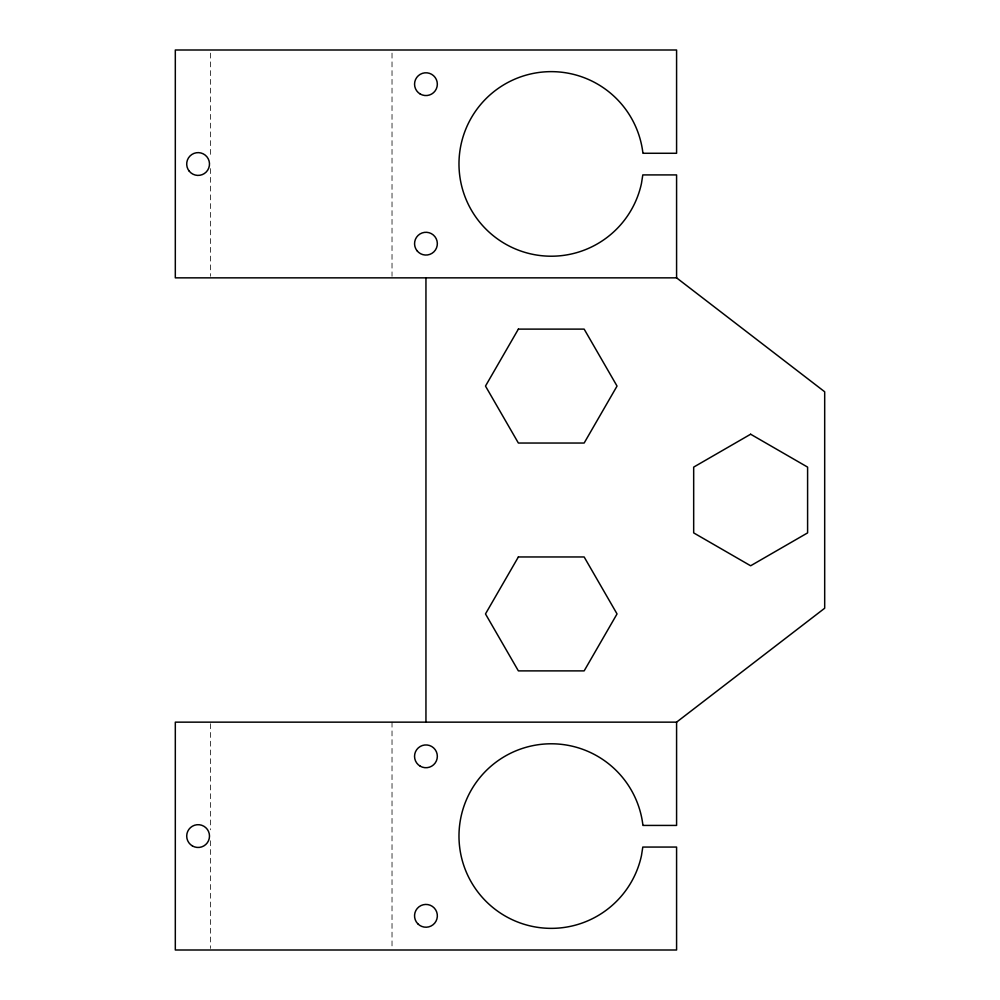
<?xml version="1.0" encoding="UTF-8"?>
<svg xmlns="http://www.w3.org/2000/svg" width="1000" height="1000" viewBox="0 0 1000 1000"><rect width="100%" height="100%" fill="white"/><g stroke="black" fill="none" stroke-linecap="round" stroke-linejoin="round"><path stroke-width="0.75" stroke-dasharray="5 3.75" d="M392.025 53.125L392.025 276.288M392.025 722.15L392.025 948.438M210.425 53.125L210.425 157.688M210.425 168.6L210.425 276.288M210.425 723.713L210.425 829.837M210.425 840.763L210.425 948.438"/><path stroke-width="1.5" d="M676.587 722.15L676.587 825.425L642.887 825.425L642.837 824.65A92.275 92.275 0 0 0 504.175 756.712A92.275 92.275 0 0 0 497.362 910.975A92.275 92.275 0 0 0 641.475 855.537L642.8 847.062L676.587 847.062L676.587 950L175.312 950L175.312 722.15L676.587 722.15L824.688 608.225L824.688 391.775L676.587 277.85L175.312 277.85L175.312 50L676.587 50L676.587 153.275L642.887 153.275L642.837 152.5A92.275 92.275 0 0 0 504.175 84.562A92.275 92.275 0 0 0 497.362 238.825A92.275 92.275 0 0 0 641.475 183.388L642.8 174.913L676.587 174.913L676.587 277.85M425.95 277.85L425.95 722.15M518.375 329.113L485.487 386.075L518.375 443.038L584.15 443.038L617.038 386.075L584.15 329.113L518.375 329.113M518.375 556.962L485.487 613.925L518.375 670.888L584.15 670.888L617.038 613.925L584.15 556.962L518.375 556.962M750.638 434.225L693.675 467.113L693.675 532.888L750.638 565.775L807.6 532.888L807.6 467.113L750.638 434.225M192.4 845.938A11.387 11.387 0 0 0 209.5 836.075A11.387 11.387 0 0 0 192.4 826.213A11.387 11.387 0 0 0 192.4 845.938M189.288 171.238A11.387 11.387 0 0 0 208.762 168.025A11.387 11.387 0 0 0 196.25 152.775A11.387 11.387 0 0 0 189.288 171.238M416.962 250.662A11.387 11.387 0 0 0 436.5 247.963A11.387 11.387 0 0 0 424.387 232.387A11.387 11.387 0 0 0 416.962 250.662M420.25 94.038A11.387 11.387 0 0 0 437.337 84.175A11.387 11.387 0 0 0 420.25 74.312A11.387 11.387 0 0 0 420.25 94.038M420.25 766.2A11.387 11.387 0 0 0 437.337 756.325A11.387 11.387 0 0 0 420.25 746.462A11.387 11.387 0 0 0 420.25 766.2M417.738 923.725A11.387 11.387 0 0 0 436.9 918.988A11.387 11.387 0 0 0 423.212 904.762A11.387 11.387 0 0 0 417.738 923.725"/></g></svg>
